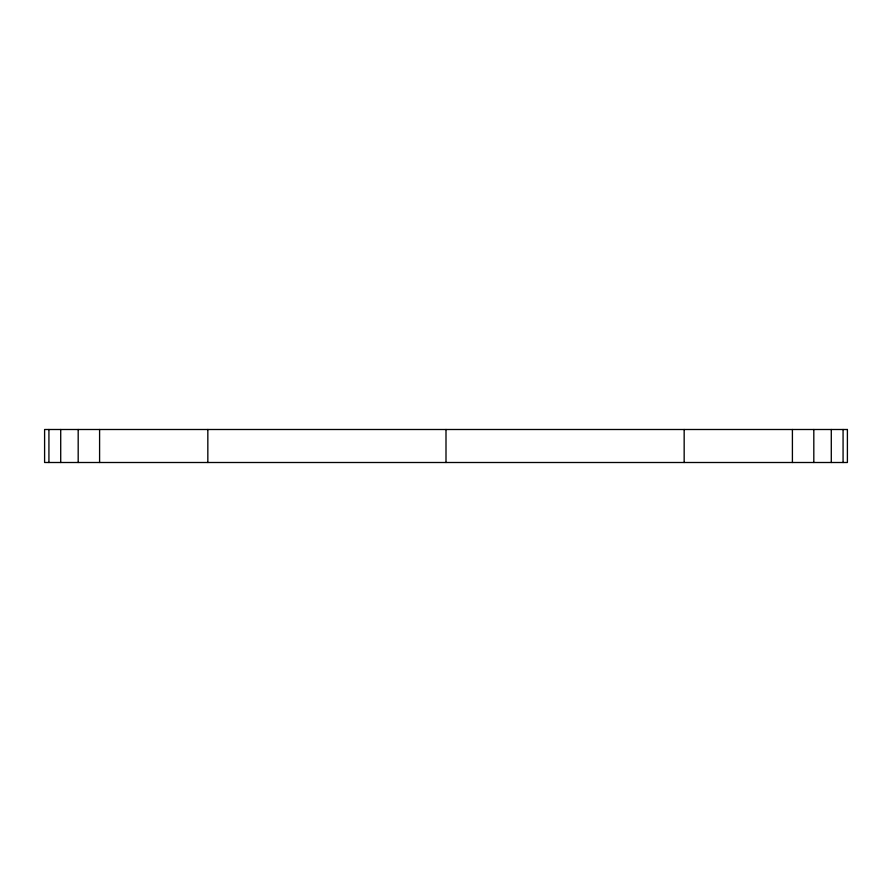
<?xml version="1.0" encoding="UTF-8"?>
<svg xmlns="http://www.w3.org/2000/svg" width="892" height="892" viewBox="0 0 892 892"><rect width="100%" height="100%" fill="white"/><g stroke="black" fill="none" stroke-linecap="round" stroke-linejoin="round"><path stroke-width="1.34" d="M843.074 429.498L843.074 462.502M831.288 429.498L831.288 462.502M813.816 429.498L813.816 462.502M792.408 429.498L792.408 462.502M684.164 429.498L684.164 462.502M446 429.498L446 462.502M207.836 429.498L207.836 462.502M99.592 429.498L99.592 462.502M78.184 429.498L78.184 462.502M60.712 429.498L60.712 462.502M48.926 429.498L48.926 462.502M847.4 429.498L44.6 429.498L44.6 462.502L847.4 462.502L847.4 429.498"/></g></svg>
